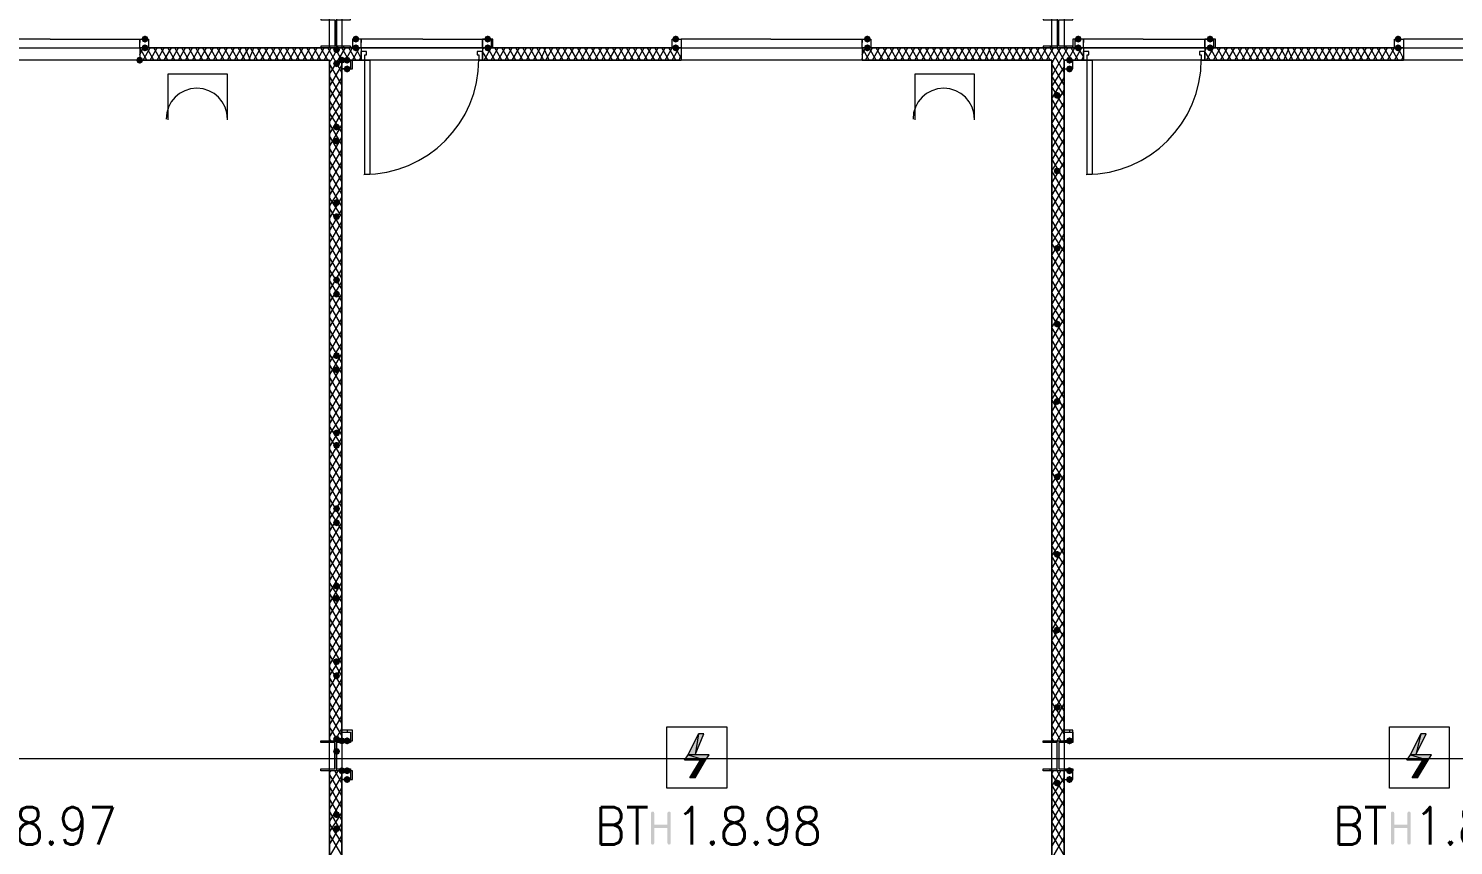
# Model space of a CAD drawing. Header units: millimetres. Extents: x 0 to 420, y 0 to 297.
# Drawn here: x 297.3 to 331.62, y 121.14 to 140.8 of the extents above; entities that cross this region are included whole.
import ezdxf

# ---------------------------------------------------------------- set-up
doc = ezdxf.new("R2010")
doc.units = ezdxf.units.MM
doc.styles.get("Standard").update_dxf_attribs({"font": 'STANDARD'})

msp = doc.modelspace()

# ---------------------------------------------------------------- hatches: boundary and pattern name
for points in [[(300.185667, 140.546667), (300.160796, 140.486871), (300.101, 140.462), (300.041204, 140.486871), (300.016333, 140.546667), (300.041204, 140.606462), (300.101, 140.631333), (300.160796, 140.606463)], [(300.185667, 140.335), (300.160796, 140.275204), (300.101, 140.250333), (300.041204, 140.275204), (300.016333, 140.335), (300.041204, 140.394796), (300.101, 140.419667), (300.160796, 140.394796)], [(305.265667, 140.546667), (305.240796, 140.486871), (305.181, 140.462), (305.121204, 140.486871), (305.096333, 140.546667), (305.121204, 140.606462), (305.181, 140.631333), (305.240796, 140.606463)], [(305.265667, 140.335), (305.240796, 140.275204), (305.181, 140.250333), (305.121204, 140.275204), (305.096333, 140.335), (305.121204, 140.394796), (305.181, 140.419667), (305.240796, 140.394796)], [(308.440667, 140.546667), (308.415796, 140.486871), (308.356, 140.462), (308.296204, 140.486871), (308.271333, 140.546667), (308.296204, 140.606462), (308.356, 140.631333), (308.415796, 140.606463)], [(308.440667, 140.335), (308.415796, 140.275204), (308.356, 140.250333), (308.296204, 140.275204), (308.271333, 140.335), (308.296204, 140.394796), (308.356, 140.419667), (308.415796, 140.394796)], [(312.970333, 140.546667), (312.945462, 140.486871), (312.885667, 140.462), (312.825871, 140.486871), (312.801, 140.546667), (312.825871, 140.606462), (312.885667, 140.631333), (312.945462, 140.606463)], [(312.970333, 140.335), (312.945462, 140.275204), (312.885667, 140.250333), (312.825871, 140.275204), (312.801, 140.335), (312.825871, 140.394796), (312.885667, 140.419667), (312.945462, 140.394796)], [(317.584667, 140.546667), (317.559796, 140.486871), (317.5, 140.462), (317.440204, 140.486871), (317.415333, 140.546667), (317.440204, 140.606462), (317.5, 140.631333), (317.559796, 140.606463)], [(317.584667, 140.335), (317.559796, 140.275204), (317.5, 140.250333), (317.440204, 140.275204), (317.415333, 140.335), (317.440204, 140.394796), (317.5, 140.419667), (317.559796, 140.394796)], [(322.664667, 140.546667), (322.639796, 140.486871), (322.58, 140.462), (322.520204, 140.486871), (322.495333, 140.546667), (322.520204, 140.606462), (322.58, 140.631333), (322.639796, 140.606463)], [(322.664667, 140.335), (322.639796, 140.275204), (322.58, 140.250333), (322.520204, 140.275204), (322.495333, 140.335), (322.520204, 140.394796), (322.58, 140.419667), (322.639796, 140.394796)], [(325.839667, 140.546667), (325.814796, 140.486871), (325.755, 140.462), (325.695204, 140.486871), (325.670333, 140.546667), (325.695204, 140.606462), (325.755, 140.631333), (325.814796, 140.606463)], [(325.839667, 140.335), (325.814796, 140.275204), (325.755, 140.250333), (325.695204, 140.275204), (325.670333, 140.335), (325.695204, 140.394796), (325.755, 140.419667), (325.814796, 140.394796)], [(330.369333, 140.546667), (330.344462, 140.486871), (330.284667, 140.462), (330.224871, 140.486871), (330.2, 140.546667), (330.224871, 140.606462), (330.284667, 140.631333), (330.344462, 140.606463)], [(330.369333, 140.335), (330.344462, 140.275204), (330.284667, 140.250333), (330.224871, 140.275204), (330.2, 140.335), (330.224871, 140.394796), (330.284667, 140.419667), (330.344462, 140.394796)], [(300.058667, 140.038667), (300.033796, 139.978871), (299.974, 139.954), (299.914204, 139.978871), (299.889333, 140.038667), (299.914204, 140.098462), (299.974, 140.123333), (300.033796, 140.098463)], [(304.8, 140.292667), (304.775129, 140.232871), (304.715333, 140.208), (304.655538, 140.232871), (304.630667, 140.292667), (304.655537, 140.352462), (304.715333, 140.377333), (304.775129, 140.352463)], [(304.8, 139.954), (304.775129, 139.894204), (304.715333, 139.869333), (304.655538, 139.894204), (304.630667, 139.954), (304.655537, 140.013796), (304.715333, 140.038667), (304.775129, 140.013796)], [(304.927, 140.038667), (304.902129, 139.978871), (304.842333, 139.954), (304.782537, 139.978871), (304.757667, 140.038667), (304.782537, 140.098462), (304.842333, 140.123333), (304.902129, 140.098463)], [(305.054, 140.038667), (305.029129, 139.978871), (304.969333, 139.954), (304.909537, 139.978871), (304.884667, 140.038667), (304.909537, 140.098462), (304.969333, 140.123333), (305.029129, 140.098463)], [(322.453, 140.038667), (322.428129, 139.978871), (322.368333, 139.954), (322.308538, 139.978871), (322.283667, 140.038667), (322.308537, 140.098462), (322.368333, 140.123333), (322.428129, 140.098463)], [(305.054, 139.827), (305.029129, 139.767204), (304.969333, 139.742333), (304.909537, 139.767204), (304.884667, 139.827), (304.909537, 139.886796), (304.969333, 139.911667), (305.029129, 139.886796)], [(322.453, 139.827), (322.428129, 139.767204), (322.368333, 139.742333), (322.308538, 139.767204), (322.283667, 139.827), (322.308537, 139.886796), (322.368333, 139.911667), (322.428129, 139.886796)], [(322.156667, 139.192), (322.131796, 139.132204), (322.072, 139.107333), (322.012204, 139.132204), (321.987333, 139.192), (322.012204, 139.251796), (322.072, 139.276667), (322.131796, 139.251796)], [(304.8, 138.43), (304.775129, 138.370204), (304.715333, 138.345333), (304.655538, 138.370204), (304.630667, 138.43), (304.655537, 138.489796), (304.715333, 138.514667), (304.775129, 138.489796)], [(304.8, 138.091333), (304.775129, 138.031537), (304.715333, 138.006667), (304.655538, 138.031537), (304.630667, 138.091333), (304.655537, 138.151129), (304.715333, 138.176), (304.775129, 138.151129)], [(322.156667, 137.371667), (322.131796, 137.311871), (322.072, 137.287), (322.012204, 137.311871), (321.987333, 137.371667), (322.012204, 137.431462), (322.072, 137.456333), (322.131796, 137.431463)], [(304.8, 136.609667), (304.775129, 136.549871), (304.715333, 136.525), (304.655538, 136.549871), (304.630667, 136.609667), (304.655537, 136.669462), (304.715333, 136.694333), (304.775129, 136.669463)], [(304.8, 136.271), (304.775129, 136.211204), (304.715333, 136.186333), (304.655538, 136.211204), (304.630667, 136.271), (304.655537, 136.330796), (304.715333, 136.355667), (304.775129, 136.330796)], [(322.156667, 135.509), (322.131796, 135.449204), (322.072, 135.424333), (322.012204, 135.449204), (321.987333, 135.509), (322.012204, 135.568796), (322.072, 135.593667), (322.131796, 135.568796)], [(304.8, 134.747), (304.775129, 134.687204), (304.715333, 134.662333), (304.655538, 134.687204), (304.630667, 134.747), (304.655537, 134.806796), (304.715333, 134.831667), (304.775129, 134.806796)], [(304.8, 134.408333), (304.775129, 134.348537), (304.715333, 134.323667), (304.655538, 134.348537), (304.630667, 134.408333), (304.655537, 134.468129), (304.715333, 134.493), (304.775129, 134.468129)], [(322.156667, 133.688667), (322.131796, 133.628871), (322.072, 133.604), (322.012204, 133.628871), (321.987333, 133.688667), (322.012204, 133.748462), (322.072, 133.773333), (322.131796, 133.748463)], [(304.8, 132.926667), (304.775129, 132.866871), (304.715333, 132.842), (304.655538, 132.866871), (304.630667, 132.926667), (304.655537, 132.986462), (304.715333, 133.011333), (304.775129, 132.986463)], [(304.8, 132.588), (304.775129, 132.528204), (304.715333, 132.503333), (304.655538, 132.528204), (304.630667, 132.588), (304.655537, 132.647796), (304.715333, 132.672667), (304.775129, 132.647796)], [(322.156667, 131.826), (322.131796, 131.766204), (322.072, 131.741333), (322.012204, 131.766204), (321.987333, 131.826), (322.012204, 131.885796), (322.072, 131.910667), (322.131796, 131.885796)], [(304.8, 131.064), (304.775129, 131.004204), (304.715333, 130.979333), (304.655538, 131.004204), (304.630667, 131.064), (304.655537, 131.123796), (304.715333, 131.148667), (304.775129, 131.123796)], [(304.8, 130.767667), (304.775129, 130.707871), (304.715333, 130.683), (304.655538, 130.707871), (304.630667, 130.767667), (304.655537, 130.827462), (304.715333, 130.852333), (304.775129, 130.827463)], [(322.156667, 130.005667), (322.131796, 129.945871), (322.072, 129.921), (322.012204, 129.945871), (321.987333, 130.005667), (322.012204, 130.065462), (322.072, 130.090333), (322.131796, 130.065463)], [(304.8, 129.243667), (304.775129, 129.183871), (304.715333, 129.159), (304.655538, 129.183871), (304.630667, 129.243667), (304.655537, 129.303462), (304.715333, 129.328333), (304.775129, 129.303463)], [(304.8, 128.905), (304.775129, 128.845204), (304.715333, 128.820333), (304.655538, 128.845204), (304.630667, 128.905), (304.655537, 128.964796), (304.715333, 128.989667), (304.775129, 128.964796)], [(322.156667, 128.143), (322.131796, 128.083204), (322.072, 128.058333), (322.012204, 128.083204), (321.987333, 128.143), (322.012204, 128.202796), (322.072, 128.227667), (322.131796, 128.202796)], [(304.8, 127.381), (304.775129, 127.321204), (304.715333, 127.296333), (304.655538, 127.321204), (304.630667, 127.381), (304.655537, 127.440796), (304.715333, 127.465667), (304.775129, 127.440796)], [(304.8, 127.084667), (304.775129, 127.024871), (304.715333, 127), (304.655538, 127.024871), (304.630667, 127.084667), (304.655537, 127.144462), (304.715333, 127.169333), (304.775129, 127.144463)], [(322.156667, 126.322667), (322.131796, 126.262871), (322.072, 126.238), (322.012204, 126.262871), (321.987333, 126.322667), (322.012204, 126.382462), (322.072, 126.407333), (322.131796, 126.382463)], [(304.8, 125.560667), (304.775129, 125.500871), (304.715333, 125.476), (304.655538, 125.500871), (304.630667, 125.560667), (304.655537, 125.620462), (304.715333, 125.645333), (304.775129, 125.620463)], [(304.8, 125.222), (304.775129, 125.162204), (304.715333, 125.137333), (304.655538, 125.162204), (304.630667, 125.222), (304.655537, 125.281796), (304.715333, 125.306667), (304.775129, 125.281796)], [(322.156667, 124.46), (322.131796, 124.400204), (322.072, 124.375333), (322.012204, 124.400204), (321.987333, 124.46), (322.012204, 124.519796), (322.072, 124.544667), (322.131796, 124.519796)], [(304.8, 123.698), (304.775129, 123.638204), (304.715333, 123.613333), (304.655538, 123.638204), (304.630667, 123.698), (304.655537, 123.757796), (304.715333, 123.782667), (304.775129, 123.757796)], [(304.927, 123.655667), (304.902129, 123.595871), (304.842333, 123.571), (304.782537, 123.595871), (304.757667, 123.655667), (304.782537, 123.715462), (304.842333, 123.740333), (304.902129, 123.715463)], [(305.054, 123.655667), (305.029129, 123.595871), (304.969333, 123.571), (304.909537, 123.595871), (304.884667, 123.655667), (304.909537, 123.715462), (304.969333, 123.740333), (305.029129, 123.715463)], [(322.453, 123.655667), (322.428129, 123.595871), (322.368333, 123.571), (322.308538, 123.595871), (322.283667, 123.655667), (322.308537, 123.715462), (322.368333, 123.740333), (322.428129, 123.715463)], [(304.8, 123.401667), (304.775129, 123.341871), (304.715333, 123.317), (304.655538, 123.341871), (304.630667, 123.401667), (304.655537, 123.461462), (304.715333, 123.486333), (304.775129, 123.461463)], [(304.927, 122.936), (304.902129, 122.876204), (304.842333, 122.851333), (304.782537, 122.876204), (304.757667, 122.936), (304.782537, 122.995796), (304.842333, 123.020667), (304.902129, 122.995796)], [(305.054, 122.936), (305.029129, 122.876204), (304.969333, 122.851333), (304.909537, 122.876204), (304.884667, 122.936), (304.909537, 122.995796), (304.969333, 123.020667), (305.029129, 122.995796)], [(322.453, 122.936), (322.428129, 122.876204), (322.368333, 122.851333), (322.308538, 122.876204), (322.283667, 122.936), (322.308537, 122.995796), (322.368333, 123.020667), (322.428129, 122.995796)], [(305.054, 122.724333), (305.029129, 122.664537), (304.969333, 122.639667), (304.909537, 122.664537), (304.884667, 122.724333), (304.909537, 122.784129), (304.969333, 122.809), (305.029129, 122.784129)], [(322.156667, 122.639667), (322.131796, 122.579871), (322.072, 122.555), (322.012204, 122.579871), (321.987333, 122.639667), (322.012204, 122.699462), (322.072, 122.724333), (322.131796, 122.699463)], [(322.453, 122.724333), (322.428129, 122.664537), (322.368333, 122.639667), (322.308538, 122.664537), (322.283667, 122.724333), (322.308537, 122.784129), (322.368333, 122.809), (322.428129, 122.784129)], [(304.8, 121.877667), (304.775129, 121.817871), (304.715333, 121.793), (304.655538, 121.817871), (304.630667, 121.877667), (304.655537, 121.937462), (304.715333, 121.962333), (304.775129, 121.937463)], [(312.287708, 121.197687), (312.287708, 121.914267), (312.297699, 121.944033), (312.327947, 121.953954), (312.357712, 121.944033), (312.367634, 121.914267), (312.367634, 121.635352), (312.685686, 121.635352), (312.685686, 121.914267), (312.695607, 121.944033), (312.725373, 121.953954), (312.755414, 121.944033), (312.765612, 121.914267), (312.765612, 121.197687), (312.755414, 121.167921), (312.725373, 121.158), (312.695607, 121.167921), (312.685686, 121.197687), (312.685686, 121.555977), (312.367634, 121.555977), (312.367634, 121.197687), (312.357712, 121.167921), (312.327947, 121.158), (312.297699, 121.167921)], [(330.110041, 121.197687), (330.110041, 121.914267), (330.120032, 121.944033), (330.15028, 121.953954), (330.180045, 121.944033), (330.189967, 121.914267), (330.189967, 121.635352), (330.508018, 121.635352), (330.508018, 121.914267), (330.51794, 121.944033), (330.547706, 121.953954), (330.577747, 121.944033), (330.587945, 121.914267), (330.587945, 121.197687), (330.577747, 121.167921), (330.547706, 121.158), (330.51794, 121.167921), (330.508018, 121.197687), (330.508018, 121.555977), (330.189967, 121.555977), (330.189967, 121.197687), (330.180045, 121.167921), (330.15028, 121.158), (330.120032, 121.167921)], [(304.8, 121.539), (304.775129, 121.479204), (304.715333, 121.454333), (304.655538, 121.479204), (304.630667, 121.539), (304.655537, 121.598796), (304.715333, 121.623667), (304.775129, 121.598796)]]:
    msp.add_hatch(color=7).paths.add_polyline_path(points, flags=0)
h = msp.add_hatch(color=1)
h.paths.add_polyline_path([(313.563, 123.825), (313.436, 123.825), (313.351334, 123.317)], flags=0)
h.paths.add_polyline_path([(313.436, 123.825), (313.351334, 123.317), (313.182, 123.317)], flags=0)
h = msp.add_hatch(color=1)
h.paths.add_polyline_path([(330.962, 123.825), (330.835, 123.825), (330.708, 123.317)], flags=0)
h.paths.add_polyline_path([(330.835, 123.825), (330.708, 123.317), (330.581, 123.317)], flags=0)
h = msp.add_hatch(color=1)
h.paths.add_polyline_path([(313.69, 123.317), (313.182, 123.317), (313.605334, 123.19)], flags=0)
h.paths.add_polyline_path([(313.182, 123.317), (313.605334, 123.19), (313.097334, 123.19)], flags=0)
h = msp.add_hatch(color=1)
h.paths.add_polyline_path([(331.089, 123.317), (330.581, 123.317), (331.004334, 123.19)], flags=0)
h.paths.add_polyline_path([(330.581, 123.317), (331.004334, 123.19), (330.496334, 123.19)], flags=0)
h = msp.add_hatch(color=1)
h.paths.add_polyline_path([(313.605334, 123.19), (313.478334, 123.19), (313.351334, 122.766666)], flags=0)
h.paths.add_polyline_path([(313.478334, 123.19), (313.351334, 122.766666), (313.224334, 122.766666)], flags=0)
h = msp.add_hatch(color=1)
h.paths.add_polyline_path([(331.004334, 123.19), (330.877334, 123.19), (330.750334, 122.766666)], flags=0)
h.paths.add_polyline_path([(330.877334, 123.19), (330.750334, 122.766666), (330.623334, 122.766666)], flags=0)

# ---------------------------------------------------------------- linework, layer by layer
at = {"color": 1, "lineweight": 0}
msp.add_lwpolyline([(243.840001, 163.872333), (243.840001, 134.069666), (261.239001, 134.069666), (261.239001, 123.232333), (278.595667, 123.232333), (368.596334, 123.232333)], dxfattribs=at)
at = {"color": 7, "lineweight": 0}
for points in [[(304.546, 151.468667), (287.443333, 151.468667), (287.443333, 140.335), (304.546, 140.335)], [(304.842333, 151.468667), (304.842333, 140.335), (321.945, 140.335), (321.945, 151.468667)], [(339.344, 140.335), (339.344, 151.468667), (322.241333, 151.468667), (322.241333, 140.335)], [(305.054, 141.054667), (304.334333, 141.054667), (304.334333, 141.012333), (304.673, 141.012333), (304.673, 140.377333), (304.334333, 140.377333), (304.334333, 140.335), (305.054, 140.335), (305.054, 140.377333), (304.715333, 140.377333), (304.715333, 141.012333), (305.054, 141.012333)], [(322.453, 141.054667), (321.733333, 141.054667), (321.733333, 141.012333), (322.072, 141.012333), (322.072, 140.377333), (321.733333, 140.377333), (321.733333, 140.335), (322.453, 140.335), (322.453, 140.377333), (322.114333, 140.377333), (322.114333, 141.012333), (322.453, 141.012333)], [(308.483, 140.546667), (308.229, 140.546667), (308.229, 140.335), (308.483, 140.335)], [(308.440667, 140.546667), (308.440667, 140.335), (308.229, 140.335), (308.229, 140.546667)], [(312.801, 140.546667), (313.012667, 140.546667), (313.012667, 140.335), (312.801, 140.335), (312.801, 140.546667), (313.012667, 140.546667), (313.012667, 140.335), (312.801, 140.335)], [(325.882, 140.546667), (325.628, 140.546667), (325.628, 140.335), (325.882, 140.335)], [(325.839667, 140.546667), (325.839667, 140.335), (325.628, 140.335), (325.628, 140.546667)], [(330.2, 140.546667), (330.411667, 140.546667), (330.411667, 140.335), (330.2, 140.335), (330.2, 140.546667), (330.411667, 140.546667), (330.411667, 140.335), (330.2, 140.335)], [(287.443333, 105.537), (304.546, 105.537), (304.546, 140.038667), (304.334333, 140.038667), (291.168667, 140.038667), (287.443333, 140.038667)], [(305.096333, 140.038667), (304.842333, 140.038667), (304.842333, 139.827), (305.096333, 139.827)], [(305.054, 140.038667), (305.054, 139.827), (304.842333, 139.827), (304.842333, 140.038667)], [(304.842333, 140.038667), (304.842333, 105.537), (321.945, 105.537), (321.945, 140.038667), (321.733333, 140.038667), (308.525333, 140.038667)], [(305.308, 140.250333), (305.308, 140.038667), (305.392667, 140.038667), (305.392667, 140.165667), (305.435, 140.165667), (305.435, 140.250333)], [(305.308, 140.038667), (305.308, 140.250333)], [(305.392667, 137.287), (305.392667, 140.038667), (305.519667, 140.038667), (305.519667, 137.287)], [(308.102, 140.250333), (308.102, 140.165667), (308.144333, 140.165667), (308.144333, 140.038667), (308.229, 140.038667), (308.229, 140.250333)], [(308.229, 140.038667), (308.229, 140.250333)], [(322.453, 140.038667), (322.241333, 140.038667), (322.241333, 139.827), (322.453, 139.827), (322.453, 140.038667), (322.241333, 140.038667), (322.241333, 139.827), (322.453, 139.827)], [(322.241333, 105.537), (339.344, 105.537), (339.344, 140.038667), (339.09, 140.038667), (325.924333, 140.038667), (322.241333, 140.038667)], [(322.707, 140.250333), (322.707, 140.038667), (322.791667, 140.038667), (322.791667, 140.165667), (322.834, 140.165667), (322.834, 140.250333)], [(322.707, 140.038667), (322.707, 140.250333)], [(322.791667, 137.287), (322.791667, 140.038667), (322.918667, 140.038667), (322.918667, 137.287)], [(325.501, 140.250333), (325.501, 140.165667), (325.543333, 140.165667), (325.543333, 140.038667), (325.628, 140.038667), (325.628, 140.250333)], [(325.628, 140.038667), (325.628, 140.250333)], [(305.096333, 123.909667), (304.842333, 123.909667), (304.842333, 123.655667), (305.096333, 123.655667)], [(322.453, 123.909667), (322.241333, 123.909667), (322.241333, 123.655667), (322.453, 123.655667)], [(305.054, 122.936), (304.334333, 122.936), (304.334333, 122.978333), (304.673, 122.978333), (304.673, 123.613333), (304.334333, 123.613333), (304.334333, 123.655667), (305.054, 123.655667), (305.054, 123.613333), (304.715333, 123.613333), (304.715333, 122.978333), (305.054, 122.978333)], [(305.054, 123.867333), (305.054, 123.655667), (304.842333, 123.655667), (304.842333, 123.867333)], [(322.453, 122.936), (321.733333, 122.936), (321.733333, 122.978333), (322.072, 122.978333), (322.072, 123.613333), (321.733333, 123.613333), (321.733333, 123.655667), (322.453, 123.655667), (322.453, 123.613333), (322.114333, 123.613333), (322.114333, 122.978333), (322.453, 122.978333)], [(322.453, 123.867333), (322.453, 123.655667), (322.241333, 123.655667), (322.241333, 123.867333)], [(304.546, 122.936), (304.546, 106.256667), (304.842333, 106.256667), (304.842333, 122.936)], [(305.096333, 122.936), (304.842333, 122.936), (304.842333, 122.724333), (305.096333, 122.724333)], [(305.054, 122.936), (305.054, 122.724333), (304.842333, 122.724333), (304.842333, 122.936)], [(321.945, 122.936), (321.945, 106.256667), (322.241333, 106.256667), (322.241333, 122.936)], [(322.453, 122.936), (322.241333, 122.936), (322.241333, 122.724333), (322.453, 122.724333), (322.453, 122.936), (322.241333, 122.936), (322.241333, 122.724333), (322.453, 122.724333)]]:
    msp.add_lwpolyline(points, close=True, dxfattribs=at)
for points in [[(304.715333, 141.054667), (304.715333, 140.335)], [(322.072, 141.054667), (322.072, 140.335)], [(297.815, 140.546667), (295.613667, 140.546667), (295.613667, 140.462)], [(295.613667, 140.462), (295.613667, 140.335), (297.815, 140.335)], [(297.815, 140.546667), (299.974, 140.546667), (300.185667, 140.546667), (300.185667, 140.335), (299.974, 140.335), (299.974, 140.546667), (300.185667, 140.546667), (300.185667, 140.335), (299.974, 140.335), (299.974, 140.546667), (299.974, 140.462)], [(297.815, 140.335), (299.974, 140.335), (299.974, 140.462)], [(306.789667, 140.546667), (305.308, 140.546667), (305.096333, 140.546667), (305.096333, 140.335), (305.308, 140.335), (305.308, 140.546667), (305.096333, 140.546667), (305.096333, 140.335), (305.308, 140.335), (305.308, 140.546667), (305.308, 140.462)], [(306.789667, 140.335), (305.308, 140.335), (305.308, 140.462)], [(306.789667, 140.546667), (308.229, 140.546667), (308.229, 140.462)], [(308.229, 140.462), (308.229, 140.335), (306.789667, 140.335)], [(315.171667, 140.546667), (313.012667, 140.546667), (313.012667, 140.462)], [(313.012667, 140.462), (313.012667, 140.335), (315.171667, 140.335)], [(315.171667, 140.546667), (317.373, 140.546667), (317.584667, 140.546667), (317.584667, 140.335), (317.373, 140.335), (317.373, 140.546667), (317.584667, 140.546667), (317.584667, 140.335), (317.373, 140.335), (317.373, 140.546667), (317.373, 140.462)], [(315.171667, 140.335), (317.373, 140.335), (317.373, 140.462)], [(324.146333, 140.546667), (322.707, 140.546667), (322.495333, 140.546667), (322.495333, 140.335), (322.707, 140.335), (322.707, 140.546667), (322.453, 140.546667), (322.453, 140.335), (322.707, 140.335), (322.707, 140.546667), (322.707, 140.462)], [(324.146333, 140.335), (322.707, 140.335), (322.707, 140.462)], [(324.146333, 140.546667), (325.628, 140.546667), (325.628, 140.462)], [(325.628, 140.462), (325.628, 140.335), (324.146333, 140.335)], [(332.570667, 140.546667), (330.411667, 140.546667), (330.411667, 140.462)], [(330.411667, 140.462), (330.411667, 140.335), (332.570667, 140.335)], [(299.974, 140.165667), (300.058667, 140.335)], [(300.143333, 140.038667), (299.974, 140.335)], [(299.974, 140.335), (299.974, 140.038667)], [(299.974, 140.335), (299.974, 140.038667)], [(305.308, 140.335), (299.974, 140.335)], [(299.974, 140.038667), (304.546, 140.038667)], [(300.058667, 140.038667), (300.228, 140.335)], [(300.312667, 140.038667), (300.143333, 140.335)], [(300.228, 140.038667), (300.397333, 140.335)], [(300.482, 140.038667), (300.312667, 140.335)], [(300.397333, 140.038667), (300.566667, 140.335)], [(300.651333, 140.038667), (300.482, 140.335)], [(300.566667, 140.038667), (300.736, 140.335)], [(300.820667, 140.038667), (300.651333, 140.335)], [(300.736, 140.038667), (300.905333, 140.335)], [(300.99, 140.038667), (300.820667, 140.335)], [(300.905333, 140.038667), (301.074667, 140.335)], [(301.159333, 140.038667), (300.99, 140.335)], [(301.074667, 140.038667), (301.244, 140.335)], [(301.328667, 140.038667), (301.159333, 140.335)], [(301.244, 140.038667), (301.413333, 140.335)], [(301.498, 140.038667), (301.328667, 140.335)], [(301.413333, 140.038667), (301.582667, 140.335)], [(301.667333, 140.038667), (301.498, 140.335)], [(301.582667, 140.038667), (301.752, 140.335)], [(301.836667, 140.038667), (301.667333, 140.335)], [(301.752, 140.038667), (301.921333, 140.335)], [(302.006, 140.038667), (301.836667, 140.335)], [(301.921333, 140.038667), (302.090667, 140.335)], [(302.175333, 140.038667), (302.006, 140.335)], [(302.090667, 140.038667), (302.26, 140.335)], [(302.344667, 140.038667), (302.175333, 140.335)], [(302.26, 140.038667), (302.429333, 140.335)], [(302.514, 140.038667), (302.344667, 140.335)], [(302.429333, 140.038667), (302.598667, 140.335)], [(302.641, 140.038667), (302.514, 140.335)], [(302.598667, 140.038667), (302.725667, 140.335)], [(302.810333, 140.038667), (302.641, 140.335)], [(302.725667, 140.038667), (302.895, 140.335)], [(302.979667, 140.038667), (302.810333, 140.335)], [(302.895, 140.038667), (303.064333, 140.335)], [(303.149, 140.038667), (302.979667, 140.335)], [(303.064333, 140.038667), (303.233667, 140.335)], [(303.318333, 140.038667), (303.149, 140.335)], [(303.233667, 140.038667), (303.403, 140.335)], [(303.487667, 140.038667), (303.318333, 140.335)], [(303.403, 140.038667), (303.572333, 140.335)], [(303.657, 140.038667), (303.487667, 140.335)], [(303.572333, 140.038667), (303.741667, 140.335)], [(303.826333, 140.038667), (303.657, 140.335)], [(303.741667, 140.038667), (303.911, 140.335)], [(303.995667, 140.038667), (303.826333, 140.335)], [(303.911, 140.038667), (304.080333, 140.335)], [(304.165, 140.038667), (303.995667, 140.335)], [(304.080333, 140.038667), (304.249667, 140.335)], [(304.334333, 140.038667), (304.165, 140.335)], [(304.249667, 140.038667), (304.419, 140.335)], [(304.334333, 140.377333), (304.334333, 140.335)], [(304.503667, 140.038667), (304.334333, 140.335)], [(304.419, 140.038667), (304.588333, 140.335)], [(304.673, 140.038667), (304.503667, 140.335)], [(304.546, 140.377333), (304.546, 140.335)], [(304.546, 139.996333), (304.588333, 140.038667)], [(304.546, 139.7), (304.757667, 140.038667)], [(304.546, 140.038667), (304.546, 123.655667), (304.842333, 123.655667), (304.842333, 140.038667)], [(304.588333, 140.038667), (304.757667, 140.335)], [(304.842333, 140.038667), (304.673, 140.335)], [(304.842333, 139.742333), (304.673, 140.038667)], [(304.757667, 140.038667), (304.927, 140.335)], [(305.011667, 140.038667), (304.842333, 140.335)], [(304.842333, 140.038667), (305.308, 140.038667)], [(304.884667, 140.377333), (304.884667, 140.335)], [(304.927, 140.038667), (305.096333, 140.335)], [(305.181, 140.038667), (305.011667, 140.335)], [(305.054, 140.377333), (305.054, 140.335)], [(305.096333, 140.038667), (305.265667, 140.335)], [(305.308, 140.081), (305.181, 140.335)], [(305.265667, 140.038667), (305.308, 140.123333)], [(305.308, 140.335), (305.308, 140.250333), (305.308, 140.038667)], [(305.308, 140.335), (305.308, 140.250333)], [(305.3715, 137.287), (305.655009, 137.301316), (305.930327, 137.343334), (306.196061, 137.41166), (306.450818, 137.504901), (306.693204, 137.621663), (306.921824, 137.760552), (307.135286, 137.920176), (307.332195, 138.099139), (307.511158, 138.296048), (307.670781, 138.509509), (307.80967, 138.73813), (307.926432, 138.980515), (308.019674, 139.235272), (308.088, 139.501006), (308.130018, 139.776325), (308.144333, 140.059833)], [(308.229, 140.292667), (308.271333, 140.335)], [(308.229, 140.335), (308.229, 140.250333), (308.229, 140.038667)], [(308.229, 140.335), (308.229, 140.250333)], [(313.012667, 140.335), (308.229, 140.335)], [(308.356, 140.038667), (308.229, 140.250333)], [(308.229, 140.038667), (313.012667, 140.038667)], [(308.271333, 140.038667), (308.440667, 140.335)], [(308.525333, 140.038667), (308.356, 140.335)], [(308.440667, 140.038667), (308.61, 140.335)], [(308.694667, 140.038667), (308.525333, 140.335)], [(308.61, 140.038667), (308.779333, 140.335)], [(308.864, 140.038667), (308.694667, 140.335)], [(308.779333, 140.038667), (308.948667, 140.335)], [(309.033333, 140.038667), (308.864, 140.335)], [(308.948667, 140.038667), (309.118, 140.335)], [(309.202667, 140.038667), (309.033333, 140.335)], [(309.118, 140.038667), (309.287333, 140.335)], [(309.372, 140.038667), (309.202667, 140.335)], [(309.287333, 140.038667), (309.456667, 140.335)], [(309.541333, 140.038667), (309.372, 140.335)], [(309.456667, 140.038667), (309.626, 140.335)], [(309.710667, 140.038667), (309.541333, 140.335)], [(309.626, 140.038667), (309.753, 140.335)], [(309.837667, 140.038667), (309.710667, 140.335)], [(309.753, 140.038667), (309.922333, 140.335)], [(310.007, 140.038667), (309.837667, 140.335)], [(309.922333, 140.038667), (310.091667, 140.335)], [(310.176333, 140.038667), (310.007, 140.335)], [(310.091667, 140.038667), (310.261, 140.335)], [(310.345667, 140.038667), (310.176333, 140.335)], [(310.261, 140.038667), (310.430333, 140.335)], [(310.515, 140.038667), (310.345667, 140.335)], [(310.430333, 140.038667), (310.599667, 140.335)], [(310.684333, 140.038667), (310.515, 140.335)], [(310.599667, 140.038667), (310.769, 140.335)], [(310.853667, 140.038667), (310.684333, 140.335)], [(310.769, 140.038667), (310.938333, 140.335)], [(311.023, 140.038667), (310.853667, 140.335)], [(310.938333, 140.038667), (311.107667, 140.335)], [(311.192333, 140.038667), (311.023, 140.335)], [(311.107667, 140.038667), (311.277, 140.335)], [(311.361667, 140.038667), (311.192333, 140.335)], [(311.277, 140.038667), (311.446333, 140.335)], [(311.531, 140.038667), (311.361667, 140.335)], [(311.446333, 140.038667), (311.615667, 140.335)], [(311.700333, 140.038667), (311.531, 140.335)], [(311.615667, 140.038667), (311.785, 140.335)], [(311.869667, 140.038667), (311.700333, 140.335)], [(311.785, 140.038667), (311.954333, 140.335)], [(312.039, 140.038667), (311.869667, 140.335)], [(311.954333, 140.038667), (312.123667, 140.335)], [(312.208333, 140.038667), (312.039, 140.335)], [(312.123667, 140.038667), (312.293, 140.335)], [(312.377667, 140.038667), (312.208333, 140.335)], [(312.293, 140.038667), (312.462333, 140.335)], [(312.547, 140.038667), (312.377667, 140.335)], [(312.462333, 140.038667), (312.631667, 140.335)], [(312.716333, 140.038667), (312.547, 140.335)], [(312.631667, 140.038667), (312.801, 140.335)], [(312.885667, 140.038667), (312.716333, 140.335)], [(312.801, 140.038667), (312.970333, 140.335)], [(313.012667, 140.081), (312.885667, 140.335)], [(312.970333, 140.038667), (313.012667, 140.165667)], [(313.012667, 140.335), (313.012667, 140.038667)], [(313.012667, 140.335), (313.012667, 140.038667)], [(317.373, 140.165667), (317.457667, 140.335)], [(317.542333, 140.038667), (317.373, 140.335)], [(317.373, 140.335), (317.373, 140.038667)], [(317.373, 140.335), (317.373, 140.038667)], [(322.707, 140.335), (317.373, 140.335)], [(317.373, 140.038667), (317.373, 140.081)], [(317.373, 140.038667), (321.945, 140.038667)], [(317.457667, 140.038667), (317.627, 140.335)], [(317.711667, 140.038667), (317.542333, 140.335)], [(317.627, 140.038667), (317.796333, 140.335)], [(317.881, 140.038667), (317.711667, 140.335)], [(317.796333, 140.038667), (317.965667, 140.335)], [(318.050333, 140.038667), (317.881, 140.335)], [(317.965667, 140.038667), (318.135, 140.335)], [(318.219667, 140.038667), (318.050333, 140.335)], [(318.135, 140.038667), (318.304333, 140.335)], [(318.389, 140.038667), (318.219667, 140.335)], [(318.304333, 140.038667), (318.473667, 140.335)], [(318.558333, 140.038667), (318.389, 140.335)], [(318.473667, 140.038667), (318.643, 140.335)], [(318.727667, 140.038667), (318.558333, 140.335)], [(318.643, 140.038667), (318.812333, 140.335)], [(318.897, 140.038667), (318.727667, 140.335)], [(318.812333, 140.038667), (318.981667, 140.335)], [(319.066333, 140.038667), (318.897, 140.335)], [(318.981667, 140.038667), (319.151, 140.335)], [(319.235667, 140.038667), (319.066333, 140.335)], [(319.151, 140.038667), (319.320333, 140.335)], [(319.405, 140.038667), (319.235667, 140.335)], [(319.320333, 140.038667), (319.489667, 140.335)], [(319.574333, 140.038667), (319.405, 140.335)], [(319.489667, 140.038667), (319.659, 140.335)], [(319.743667, 140.038667), (319.574333, 140.335)], [(319.659, 140.038667), (319.828333, 140.335)], [(319.913, 140.038667), (319.743667, 140.335)], [(319.828333, 140.038667), (319.997667, 140.335)], [(320.082333, 140.038667), (319.913, 140.335)], [(319.997667, 140.038667), (320.167, 140.335)], [(320.251667, 140.038667), (320.082333, 140.335)], [(320.167, 140.038667), (320.336333, 140.335)], [(320.421, 140.038667), (320.251667, 140.335)], [(320.336333, 140.038667), (320.463333, 140.335)], [(320.548, 140.038667), (320.421, 140.335)], [(320.463333, 140.038667), (320.632667, 140.335)], [(320.717333, 140.038667), (320.548, 140.335)], [(320.632667, 140.038667), (320.802, 140.335)], [(320.886667, 140.038667), (320.717333, 140.335)], [(320.802, 140.038667), (320.971333, 140.335)], [(321.056, 140.038667), (320.886667, 140.335)], [(320.971333, 140.038667), (321.140667, 140.335)], [(321.225333, 140.038667), (321.056, 140.335)], [(321.140667, 140.038667), (321.31, 140.335)], [(321.394667, 140.038667), (321.225333, 140.335)], [(321.31, 140.038667), (321.479333, 140.335)], [(321.564, 140.038667), (321.394667, 140.335)], [(321.479333, 140.038667), (321.648667, 140.335)], [(321.733333, 140.038667), (321.564, 140.335)], [(321.648667, 140.038667), (321.818, 140.335)], [(321.733333, 140.377333), (321.733333, 140.335)], [(321.902667, 140.038667), (321.733333, 140.335)], [(321.818, 140.038667), (321.987333, 140.335)], [(321.902667, 140.377333), (321.902667, 140.335)], [(322.072, 140.038667), (321.902667, 140.335)], [(321.945, 139.954), (321.987333, 140.038667)], [(321.945, 139.657667), (322.156667, 140.038667)], [(321.945, 140.038667), (321.945, 123.655667), (322.241333, 123.655667), (322.241333, 140.038667)], [(321.987333, 140.038667), (322.156667, 140.335)], [(322.241333, 140.038667), (322.072, 140.335)], [(322.241333, 139.742333), (322.072, 140.038667)], [(322.156667, 140.038667), (322.326, 140.335)], [(322.410667, 140.038667), (322.241333, 140.335)], [(322.241333, 140.038667), (322.707, 140.038667)], [(322.283667, 140.377333), (322.283667, 140.335)], [(322.326, 140.038667), (322.495333, 140.335)], [(322.58, 140.038667), (322.410667, 140.335)], [(322.453, 140.377333), (322.453, 140.335)], [(322.495333, 140.038667), (322.664667, 140.335)], [(322.707, 140.123333), (322.58, 140.335)], [(322.664667, 140.038667), (322.707, 140.123333)], [(322.707, 140.335), (322.707, 140.250333), (322.707, 140.038667)], [(322.707, 140.335), (322.707, 140.250333)], [(322.7705, 137.287), (323.054009, 137.301316), (323.329327, 137.343334), (323.595061, 137.41166), (323.849818, 137.504901), (324.092204, 137.621663), (324.320824, 137.760552), (324.534286, 137.920176), (324.731195, 138.099139), (324.910158, 138.296048), (325.069781, 138.509509), (325.20867, 138.73813), (325.325432, 138.980515), (325.418674, 139.235272), (325.487, 139.501006), (325.529018, 139.776325), (325.543333, 140.059833)], [(325.628, 140.250333), (325.670333, 140.335)], [(325.628, 140.335), (325.628, 140.250333), (325.628, 140.038667)], [(325.628, 140.335), (325.628, 140.250333)], [(330.411667, 140.335), (325.628, 140.335)], [(325.755, 140.038667), (325.628, 140.250333)], [(325.628, 140.038667), (330.411667, 140.038667)], [(325.670333, 140.038667), (325.839667, 140.335)], [(325.924333, 140.038667), (325.755, 140.335)], [(325.839667, 140.038667), (326.009, 140.335)], [(326.093667, 140.038667), (325.924333, 140.335)], [(326.009, 140.038667), (326.178333, 140.335)], [(326.263, 140.038667), (326.093667, 140.335)], [(326.178333, 140.038667), (326.347667, 140.335)], [(326.432333, 140.038667), (326.263, 140.335)], [(326.347667, 140.038667), (326.517, 140.335)], [(326.601667, 140.038667), (326.432333, 140.335)], [(326.517, 140.038667), (326.686333, 140.335)], [(326.771, 140.038667), (326.601667, 140.335)], [(326.686333, 140.038667), (326.855667, 140.335)], [(326.940333, 140.038667), (326.771, 140.335)], [(326.855667, 140.038667), (327.025, 140.335)], [(327.109667, 140.038667), (326.940333, 140.335)], [(327.025, 140.038667), (327.194333, 140.335)], [(327.279, 140.038667), (327.109667, 140.335)], [(327.194333, 140.038667), (327.363667, 140.335)], [(327.448333, 140.038667), (327.279, 140.335)], [(327.363667, 140.038667), (327.533, 140.335)], [(327.617667, 140.038667), (327.448333, 140.335)], [(327.533, 140.038667), (327.66, 140.335)], [(327.744667, 140.038667), (327.617667, 140.335)], [(327.66, 140.038667), (327.829333, 140.335)], [(327.914, 140.038667), (327.744667, 140.335)], [(327.829333, 140.038667), (327.998667, 140.335)], [(328.083333, 140.038667), (327.914, 140.335)], [(327.998667, 140.038667), (328.168, 140.335)], [(328.252667, 140.038667), (328.083333, 140.335)], [(328.168, 140.038667), (328.337333, 140.335)], [(328.422, 140.038667), (328.252667, 140.335)], [(328.337333, 140.038667), (328.506667, 140.335)], [(328.591333, 140.038667), (328.422, 140.335)], [(328.506667, 140.038667), (328.676, 140.335)], [(328.760667, 140.038667), (328.591333, 140.335)], [(328.676, 140.038667), (328.845333, 140.335)], [(328.93, 140.038667), (328.760667, 140.335)], [(328.845333, 140.038667), (329.014667, 140.335)], [(329.099333, 140.038667), (328.93, 140.335)], [(329.014667, 140.038667), (329.184, 140.335)], [(329.268667, 140.038667), (329.099333, 140.335)], [(329.184, 140.038667), (329.353333, 140.335)], [(329.438, 140.038667), (329.268667, 140.335)], [(329.353333, 140.038667), (329.522667, 140.335)], [(329.607333, 140.038667), (329.438, 140.335)], [(329.522667, 140.038667), (329.692, 140.335)], [(329.776667, 140.038667), (329.607333, 140.335)], [(329.692, 140.038667), (329.861333, 140.335)], [(329.946, 140.038667), (329.776667, 140.335)], [(329.861333, 140.038667), (330.030667, 140.335)], [(330.115333, 140.038667), (329.946, 140.335)], [(330.030667, 140.038667), (330.2, 140.335)], [(330.284667, 140.038667), (330.115333, 140.335)], [(330.2, 140.038667), (330.369333, 140.335)], [(330.411667, 140.081), (330.284667, 140.335)], [(330.369333, 140.038667), (330.411667, 140.123333)], [(330.411667, 140.335), (330.411667, 140.038667)], [(330.411667, 140.335), (330.411667, 140.038667)], [(304.842333, 139.446), (304.546, 139.954)], [(304.546, 139.403667), (304.842333, 139.911667)], [(322.241333, 139.446), (321.945, 139.954)], [(321.945, 139.403667), (322.241333, 139.869333)], [(304.842333, 139.149667), (304.546, 139.657667)], [(304.546, 139.107333), (304.842333, 139.615333)], [(304.842333, 138.853333), (304.546, 139.361333)], [(322.241333, 139.192), (321.945, 139.657667)], [(321.945, 139.107333), (322.241333, 139.615333)], [(322.241333, 138.895667), (321.945, 139.403667)], [(304.546, 138.811), (304.842333, 139.319)], [(304.842333, 138.557), (304.546, 139.065)], [(304.546, 138.557), (304.842333, 139.022667)], [(321.945, 138.811), (322.241333, 139.319)], [(322.241333, 138.599333), (321.945, 139.107333)], [(321.945, 138.514667), (322.241333, 139.022667)], [(304.546, 138.260667), (304.842333, 138.768667)], [(304.842333, 138.303), (304.546, 138.768667)], [(322.241333, 138.303), (321.945, 138.811)], [(321.945, 138.218333), (322.241333, 138.726333)], [(304.842333, 138.006667), (304.546, 138.514667)], [(304.546, 137.964333), (304.842333, 138.472333)], [(322.241333, 138.006667), (321.945, 138.514667)], [(321.945, 137.922), (322.241333, 138.43)], [(304.842333, 137.710333), (304.546, 138.218333)], [(304.546, 137.668), (304.842333, 138.176)], [(322.241333, 137.710333), (321.945, 138.218333)], [(321.945, 137.625667), (322.241333, 138.133667)], [(304.842333, 137.414), (304.546, 137.922)], [(304.546, 137.371667), (304.842333, 137.879667)], [(322.241333, 137.456333), (321.945, 137.922)], [(321.945, 137.371667), (322.241333, 137.837333)], [(322.241333, 137.16), (321.945, 137.668)], [(304.842333, 137.117667), (304.546, 137.625667)], [(304.546, 137.075333), (304.842333, 137.583333)], [(304.842333, 136.821333), (304.546, 137.329333)], [(321.945, 137.075333), (322.241333, 137.583333)], [(322.241333, 136.863667), (321.945, 137.371667)], [(304.546, 136.779), (304.842333, 137.287)], [(304.842333, 136.525), (304.546, 137.033)], [(304.546, 136.525), (304.842333, 136.990667)], [(321.945, 136.779), (322.241333, 137.287)], [(322.241333, 136.567333), (321.945, 137.075333)], [(321.945, 136.482667), (322.241333, 136.990667)], [(304.546, 136.228667), (304.842333, 136.736667)], [(304.842333, 136.271), (304.546, 136.736667)], [(322.241333, 136.271), (321.945, 136.779)], [(321.945, 136.186333), (322.241333, 136.694333)], [(304.842333, 135.974667), (304.546, 136.482667)], [(304.546, 135.932333), (304.842333, 136.440333)], [(322.241333, 135.974667), (321.945, 136.482667)], [(321.945, 135.89), (322.241333, 136.398)], [(304.842333, 135.678333), (304.546, 136.186333)], [(304.546, 135.636), (304.842333, 136.144)], [(322.241333, 135.678333), (321.945, 136.186333)], [(321.945, 135.636), (322.241333, 136.101667)], [(304.842333, 135.382), (304.546, 135.89)], [(304.546, 135.339667), (304.842333, 135.847667)], [(304.842333, 135.085667), (304.546, 135.593667)], [(322.241333, 135.424333), (321.945, 135.89)], [(321.945, 135.339667), (322.241333, 135.847667)], [(322.241333, 135.128), (321.945, 135.636)], [(304.546, 135.043333), (304.842333, 135.551333)], [(304.842333, 134.789333), (304.546, 135.297333)], [(304.546, 134.789333), (304.842333, 135.255)], [(321.945, 135.043333), (322.241333, 135.551333)], [(322.241333, 134.831667), (321.945, 135.339667)], [(321.945, 134.747), (322.241333, 135.255)], [(304.546, 134.493), (304.842333, 135.001)], [(304.842333, 134.535333), (304.546, 135.001)], [(322.241333, 134.535333), (321.945, 135.043333)], [(321.945, 134.450667), (322.241333, 134.958667)], [(304.842333, 134.239), (304.546, 134.747)], [(304.546, 134.196667), (304.842333, 134.704667)], [(322.241333, 134.239), (321.945, 134.747)], [(321.945, 134.154333), (322.241333, 134.662333)], [(304.842333, 133.942667), (304.546, 134.450667)], [(304.546, 133.900333), (304.842333, 134.408333)], [(322.241333, 133.942667), (321.945, 134.450667)], [(321.945, 133.858), (322.241333, 134.366)], [(304.842333, 133.646333), (304.546, 134.154333)], [(304.546, 133.604), (304.842333, 134.112)], [(304.842333, 133.35), (304.546, 133.858)], [(322.241333, 133.688667), (321.945, 134.154333)], [(321.945, 133.604), (322.241333, 134.069667)], [(322.241333, 133.392333), (321.945, 133.900333)], [(304.546, 133.307667), (304.842333, 133.815667)], [(304.842333, 133.053667), (304.546, 133.561667)], [(304.546, 133.011333), (304.842333, 133.519333)], [(321.945, 133.307667), (322.241333, 133.815667)], [(322.241333, 133.096), (321.945, 133.604)], [(321.945, 133.011333), (322.241333, 133.519333)], [(304.842333, 132.757333), (304.546, 133.265333)], [(304.546, 132.757333), (304.842333, 133.223)], [(322.241333, 132.799667), (321.945, 133.307667)], [(321.945, 132.715), (322.241333, 133.223)], [(304.546, 132.461), (304.842333, 132.969)], [(304.842333, 132.503333), (304.546, 132.969)], [(322.241333, 132.503333), (321.945, 133.011333)], [(321.945, 132.418667), (322.241333, 132.926667)], [(304.842333, 132.207), (304.546, 132.715)], [(304.546, 132.164667), (304.842333, 132.672667)], [(322.241333, 132.207), (321.945, 132.715)], [(321.945, 132.122333), (322.241333, 132.630333)], [(304.842333, 131.910667), (304.546, 132.418667)], [(304.546, 131.868333), (304.842333, 132.376333)], [(322.241333, 131.910667), (321.945, 132.418667)], [(321.945, 131.868333), (322.241333, 132.334)], [(304.842333, 131.614333), (304.546, 132.122333)], [(304.546, 131.572), (304.842333, 132.08)], [(304.842333, 131.318), (304.546, 131.826)], [(322.241333, 131.656667), (321.945, 132.122333)], [(321.945, 131.572), (322.241333, 132.08)], [(322.241333, 131.360333), (321.945, 131.868333)], [(304.546, 131.275667), (304.842333, 131.783667)], [(304.842333, 131.021667), (304.546, 131.529667)], [(304.546, 131.021667), (304.842333, 131.487333)], [(321.945, 131.275667), (322.241333, 131.783667)], [(322.241333, 131.064), (321.945, 131.572)], [(321.945, 130.979333), (322.241333, 131.487333)], [(304.546, 130.725333), (304.842333, 131.233333)], [(304.842333, 130.767667), (304.546, 131.233333)], [(322.241333, 130.767667), (321.945, 131.275667)], [(321.945, 130.683), (322.241333, 131.191)], [(304.842333, 130.471333), (304.546, 130.979333)], [(304.546, 130.429), (304.842333, 130.937)], [(322.241333, 130.471333), (321.945, 130.979333)], [(321.945, 130.386667), (322.241333, 130.894667)], [(304.842333, 130.175), (304.546, 130.683)], [(304.546, 130.132667), (304.842333, 130.640667)], [(322.241333, 130.175), (321.945, 130.683)], [(321.945, 130.090333), (322.241333, 130.598333)], [(304.842333, 129.878667), (304.546, 130.386667)], [(304.546, 129.836333), (304.842333, 130.344333)], [(304.842333, 129.582333), (304.546, 130.090333)], [(322.241333, 129.921), (321.945, 130.386667)], [(321.945, 129.836333), (322.241333, 130.302)], [(322.241333, 129.624667), (321.945, 130.132667)], [(304.546, 129.54), (304.842333, 130.048)], [(304.842333, 129.286), (304.546, 129.794)], [(304.546, 129.243667), (304.842333, 129.751667)], [(321.945, 129.54), (322.241333, 130.048)], [(322.241333, 129.328333), (321.945, 129.836333)], [(321.945, 129.243667), (322.241333, 129.751667)], [(304.842333, 128.989667), (304.546, 129.497667)], [(304.546, 128.989667), (304.842333, 129.455333)], [(322.241333, 129.032), (321.945, 129.54)], [(321.945, 128.947333), (322.241333, 129.455333)], [(304.546, 128.693333), (304.842333, 129.201333)], [(304.842333, 128.735667), (304.546, 129.201333)], [(322.241333, 128.735667), (321.945, 129.243667)], [(321.945, 128.651), (322.241333, 129.159)], [(304.842333, 128.439333), (304.546, 128.947333)], [(304.546, 128.397), (304.842333, 128.905)], [(322.241333, 128.439333), (321.945, 128.947333)], [(321.945, 128.354667), (322.241333, 128.862667)], [(304.842333, 128.143), (304.546, 128.651)], [(304.546, 128.100667), (304.842333, 128.608667)], [(322.241333, 128.143), (321.945, 128.651)], [(321.945, 128.100667), (322.241333, 128.566333)], [(304.842333, 127.846667), (304.546, 128.354667)], [(304.546, 127.804333), (304.842333, 128.312333)], [(304.842333, 127.550333), (304.546, 128.058333)], [(322.241333, 127.889), (321.945, 128.354667)], [(321.945, 127.804333), (322.241333, 128.312333)], [(322.241333, 127.592667), (321.945, 128.100667)], [(304.546, 127.508), (304.842333, 128.016)], [(304.842333, 127.254), (304.546, 127.762)], [(304.546, 127.211667), (304.842333, 127.719667)], [(321.945, 127.508), (322.241333, 128.016)], [(322.241333, 127.296333), (321.945, 127.804333)], [(321.945, 127.211667), (322.241333, 127.719667)], [(304.546, 126.957667), (304.842333, 127.465667)], [(304.842333, 127), (304.546, 127.465667)], [(322.241333, 127), (321.945, 127.508)], [(321.945, 126.915333), (322.241333, 127.423333)], [(304.842333, 126.703667), (304.546, 127.211667)], [(304.546, 126.661333), (304.842333, 127.169333)], [(322.241333, 126.703667), (321.945, 127.211667)], [(321.945, 126.619), (322.241333, 127.127)], [(304.842333, 126.407333), (304.546, 126.915333)], [(304.546, 126.365), (304.842333, 126.873)], [(322.241333, 126.407333), (321.945, 126.915333)], [(321.945, 126.322667), (322.241333, 126.830667)], [(304.842333, 126.111), (304.546, 126.619)], [(304.546, 126.068667), (304.842333, 126.576667)], [(304.842333, 125.814667), (304.546, 126.322667)], [(322.241333, 126.153333), (321.945, 126.619)], [(321.945, 126.068667), (322.241333, 126.534333)], [(322.241333, 125.857), (321.945, 126.365)], [(304.546, 125.772333), (304.842333, 126.280333)], [(304.842333, 125.518333), (304.546, 126.026333)], [(304.546, 125.476), (304.842333, 125.984)], [(321.945, 125.772333), (322.241333, 126.280333)], [(322.241333, 125.560667), (321.945, 126.068667)], [(321.945, 125.476), (322.241333, 125.984)], [(304.842333, 125.222), (304.546, 125.73)], [(304.546, 125.222), (304.842333, 125.687667)], [(322.241333, 125.264333), (321.945, 125.772333)], [(321.945, 125.179667), (322.241333, 125.687667)], [(304.546, 124.925667), (304.842333, 125.433667)], [(304.842333, 124.968), (304.546, 125.433667)], [(322.241333, 124.968), (321.945, 125.476)], [(321.945, 124.883333), (322.241333, 125.391333)], [(304.842333, 124.671667), (304.546, 125.179667)], [(304.546, 124.629333), (304.842333, 125.137333)], [(322.241333, 124.671667), (321.945, 125.179667)], [(321.945, 124.587), (322.241333, 125.095)], [(304.842333, 124.375333), (304.546, 124.883333)], [(304.546, 124.333), (304.842333, 124.841)], [(322.241333, 124.375333), (321.945, 124.883333)], [(321.945, 124.290667), (322.241333, 124.798667)], [(304.842333, 124.079), (304.546, 124.587)], [(304.546, 124.036667), (304.842333, 124.544667)], [(304.842333, 123.782667), (304.546, 124.290667)], [(304.546, 123.740333), (304.842333, 124.248333)], [(322.241333, 124.121333), (321.945, 124.587)], [(321.945, 124.036667), (322.241333, 124.544667)], [(322.241333, 123.825), (321.945, 124.333)], [(321.945, 123.740333), (322.241333, 124.248333)], [(304.757667, 123.655667), (304.546, 123.994333)], [(304.673, 123.655667), (304.842333, 123.952)], [(304.969333, 123.909667), (304.969333, 123.867333)], [(312.674, 123.994333), (314.113334, 123.994333)], [(322.156667, 123.655667), (321.945, 124.036667)], [(322.072, 123.655667), (322.241333, 123.952)], [(322.368333, 123.909667), (322.368333, 123.867333)], [(330.073, 123.994333), (331.512334, 123.994333)], [(304.334333, 123.613333), (304.334333, 123.655667)], [(304.588333, 123.655667), (304.546, 123.698)], [(304.546, 123.613333), (304.546, 123.655667)], [(304.715333, 122.936), (304.715333, 123.655667)], [(304.884667, 123.613333), (304.884667, 123.655667)], [(305.054, 123.613333), (305.054, 123.655667)], [(321.733333, 123.613333), (321.733333, 123.655667)], [(321.902667, 123.613333), (321.902667, 123.655667)], [(321.987333, 123.655667), (321.945, 123.740333)], [(322.072, 122.936), (322.072, 123.655667)], [(322.283667, 123.613333), (322.283667, 123.655667)], [(322.453, 123.613333), (322.453, 123.655667)], [(304.334333, 122.936), (304.334333, 122.978333)], [(304.546, 122.936), (304.546, 122.978333)], [(304.546, 122.893667), (304.588333, 122.936)], [(304.546, 122.597333), (304.757667, 122.936)], [(304.842333, 122.639667), (304.673, 122.936)], [(304.884667, 122.936), (304.884667, 122.978333)], [(305.054, 122.936), (305.054, 122.978333)], [(321.733333, 122.936), (321.733333, 122.978333)], [(321.902667, 122.936), (321.902667, 122.978333)], [(321.945, 122.851333), (321.987333, 122.936)], [(321.945, 122.555), (322.156667, 122.936)], [(322.241333, 122.639667), (322.072, 122.936)], [(322.283667, 122.936), (322.283667, 122.978333)], [(322.453, 122.936), (322.453, 122.978333)], [(304.842333, 122.343333), (304.546, 122.851333)], [(304.546, 122.301), (304.842333, 122.809)], [(304.842333, 122.047), (304.546, 122.555)], [(322.241333, 122.385667), (321.945, 122.851333)], [(321.945, 122.301), (322.241333, 122.766667)], [(322.241333, 122.089333), (321.945, 122.597333)], [(304.546, 122.004667), (304.842333, 122.512667)], [(304.842333, 121.750667), (304.546, 122.258667)], [(304.546, 121.708333), (304.842333, 122.216333)], [(321.945, 122.004667), (322.241333, 122.512667)], [(322.241333, 121.793), (321.945, 122.301)], [(321.945, 121.708333), (322.241333, 122.216333)], [(304.842333, 121.454333), (304.546, 121.962333)], [(304.546, 121.454333), (304.842333, 121.92)], [(322.241333, 121.496667), (321.945, 122.004667)], [(321.945, 121.412), (322.241333, 121.92)], [(304.546, 121.158), (304.842333, 121.666)], [(304.842333, 121.200333), (304.546, 121.666)], [(322.241333, 121.200333), (321.945, 121.708333)], [(321.945, 121.115667), (322.241333, 121.623667)], [(304.842333, 120.904), (304.546, 121.412)], [(304.546, 120.861667), (304.842333, 121.369667)], [(322.241333, 120.904), (321.945, 121.412)], [(321.945, 120.819333), (322.241333, 121.327333)]]:
    msp.add_lwpolyline(points, dxfattribs=at)
at = {"color": 6, "lineweight": 0}
for points in [[(302.090667, 138.599333), (302.090667, 139.7), (300.651333, 139.7), (300.651333, 138.599333)], [(320.082333, 138.599333), (320.082333, 139.7), (318.643, 139.7), (318.643, 138.599333)], [(302.090667, 138.620712), (302.075576, 138.769982), (302.032383, 138.909009), (301.964066, 139.034815), (301.873603, 139.144423), (301.76397, 139.234855), (301.638146, 139.303136), (301.499108, 139.346288), (301.349833, 139.361333), (301.200559, 139.346288), (301.061521, 139.303136), (300.935697, 139.234855), (300.826064, 139.144423), (300.735601, 139.034815), (300.667284, 138.909009), (300.624091, 138.769982), (300.609, 138.620712)], [(320.082333, 138.620712), (320.067242, 138.769982), (320.02405, 138.909009), (319.955733, 139.034815), (319.865269, 139.144423), (319.755637, 139.234855), (319.629812, 139.303136), (319.490774, 139.346288), (319.3415, 139.361333), (319.192226, 139.346288), (319.053188, 139.303136), (318.927363, 139.234855), (318.817731, 139.144423), (318.727267, 139.034815), (318.65895, 138.909009), (318.615758, 138.769982), (318.600667, 138.620712)]]:
    msp.add_lwpolyline(points, dxfattribs=at)
at = {"color": 1, "lineweight": 0}
for points in [[(314.113334, 122.512666), (312.674, 122.512666), (312.674, 123.994333), (314.113334, 123.994333)], [(331.512334, 122.512666), (330.073, 122.512666), (330.073, 123.994333), (331.512334, 123.994333)], [(313.436, 123.825), (313.351334, 123.317), (313.182, 123.317)], [(313.563, 123.825), (313.436, 123.825), (313.351334, 123.317)], [(330.835, 123.825), (330.708, 123.317), (330.581, 123.317)], [(330.962, 123.825), (330.835, 123.825), (330.708, 123.317)], [(313.182, 123.317), (313.605334, 123.19), (313.097334, 123.19)], [(313.69, 123.317), (313.182, 123.317), (313.605334, 123.19)], [(330.581, 123.317), (331.004334, 123.19), (330.496334, 123.19)], [(331.089, 123.317), (330.581, 123.317), (331.004334, 123.19)], [(313.478334, 123.19), (313.351334, 122.766666), (313.224334, 122.766666)], [(313.605334, 123.19), (313.478334, 123.19), (313.351334, 122.766666)], [(330.877334, 123.19), (330.750334, 122.766666), (330.623334, 122.766666)], [(331.004334, 123.19), (330.877334, 123.19), (330.750334, 122.766666)]]:
    msp.add_lwpolyline(points, close=True, dxfattribs=at)

# ---------------------------------------------------------------- texts
at = {"color": 7, "char_height": 0.90157, "attachment_point": 1}
for s, insert, width in [('1.8.97', (295.91, 122.059567), 2.90505889), ('BT', (310.938333, 122.059567), 1.30226778), ('1.8.98', (312.885674, 122.059567), 2.90505889), ('BT', (328.718333, 122.059567), 1.30226778), ('1.8.99', (330.665674, 122.059567), 2.90505889)]:
    msp.add_mtext(s, dxfattribs=dict(at, insert=insert, width=width))

doc.saveas('drawing.dxf')
